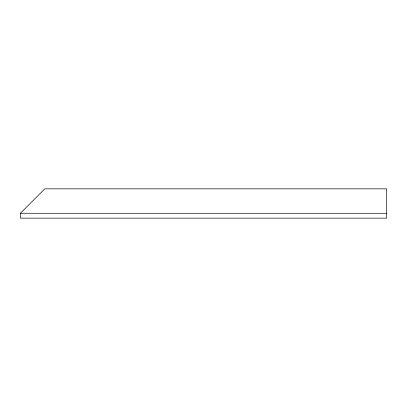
<?xml version="1.0" encoding="UTF-8"?>
<svg xmlns="http://www.w3.org/2000/svg" width="407" height="407" viewBox="0 0 407 407"><rect width="100%" height="100%" fill="white"/><g stroke="black" fill="none" stroke-linecap="round" stroke-linejoin="round"><path stroke-width="0.61" d="M20.35 213.268L44.77 188.848L386.65 188.848L386.65 218.152L20.35 218.152L20.35 213.268L386.65 213.268"/></g></svg>
